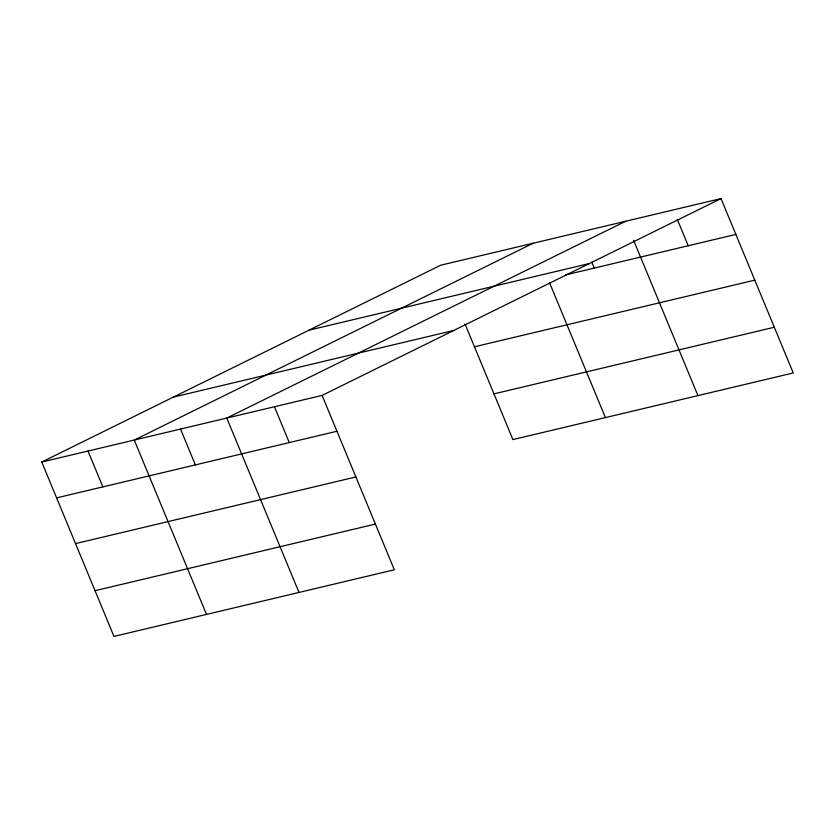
<?xml version="1.0" encoding="UTF-8"?>
<svg xmlns="http://www.w3.org/2000/svg" width="835" height="835" viewBox="0 0 835 835"><rect width="100%" height="100%" fill="white"/><g stroke="black" fill="none" stroke-linecap="round" stroke-linejoin="round"><path stroke-width="1.25" d="M41.75 462.037L322.101 395.414L394.329 569.783L113.977 636.416L41.75 462.037L440.671 265.217L721.022 198.584L793.25 372.963L512.899 439.586L464.991 323.917M533.189 243.225L134.268 440.055L206.495 614.424M625.707 221.244L226.776 418.064L299.003 592.443M322.101 395.414L721.022 198.584M309.033 330.169L589.374 263.536M565.535 274.913L735.865 234.426M173.398 397.084L453.739 330.462M474.457 346.776L754.809 280.142M56.592 497.879L336.943 431.257M493.965 393.87L774.316 327.247M75.536 543.595L355.877 476.962M95.044 590.7L375.395 524.067M677.321 219.469L688.207 245.751M633.619 240.355L697.935 395.613M591.817 262.106L594.29 268.077M549.524 282.679L605.417 417.604M274.444 406.739L289.286 442.581M180.527 429.054L195.369 464.897M88.009 451.046L102.851 486.889"/></g></svg>
